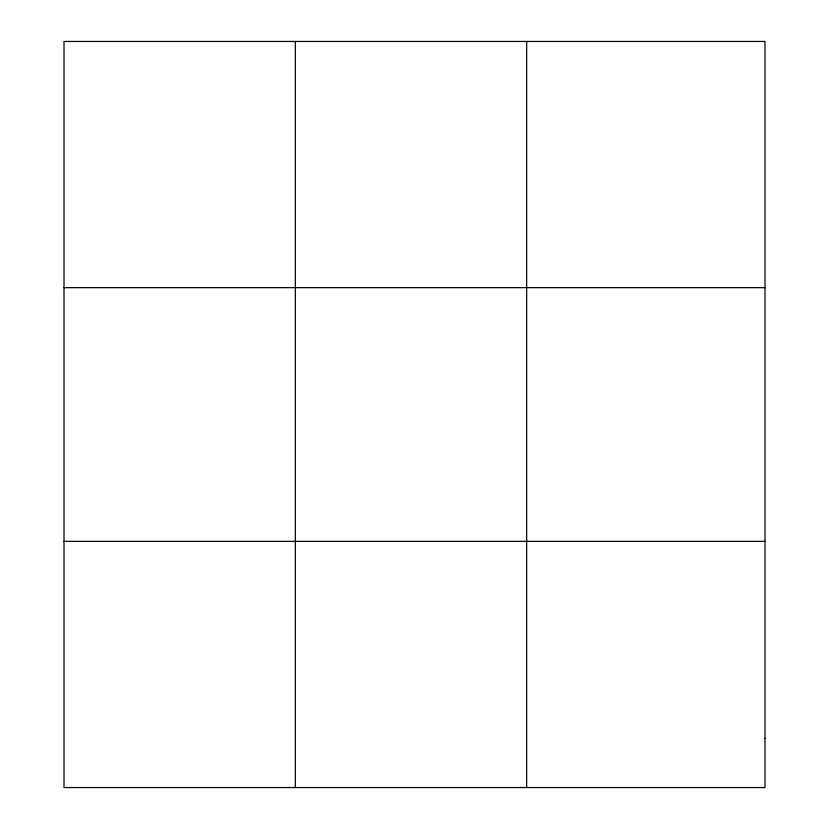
<?xml version="1.0" encoding="UTF-8"?>
<svg xmlns="http://www.w3.org/2000/svg" width="829" height="829" viewBox="0 0 829 829"><rect width="100%" height="100%" fill="white"/><g stroke="black" fill="none" stroke-linecap="round" stroke-linejoin="round"><path stroke-width="1.24" d="M295.331 41.45L295.331 787.55M526.664 41.45L526.664 787.55M64.009 287.663L764.991 287.663M64.009 541.337L764.991 541.337M764.991 738.307L764.991 787.55L64.009 787.55L64.009 41.45L764.991 41.45L764.991 738.307"/></g></svg>
